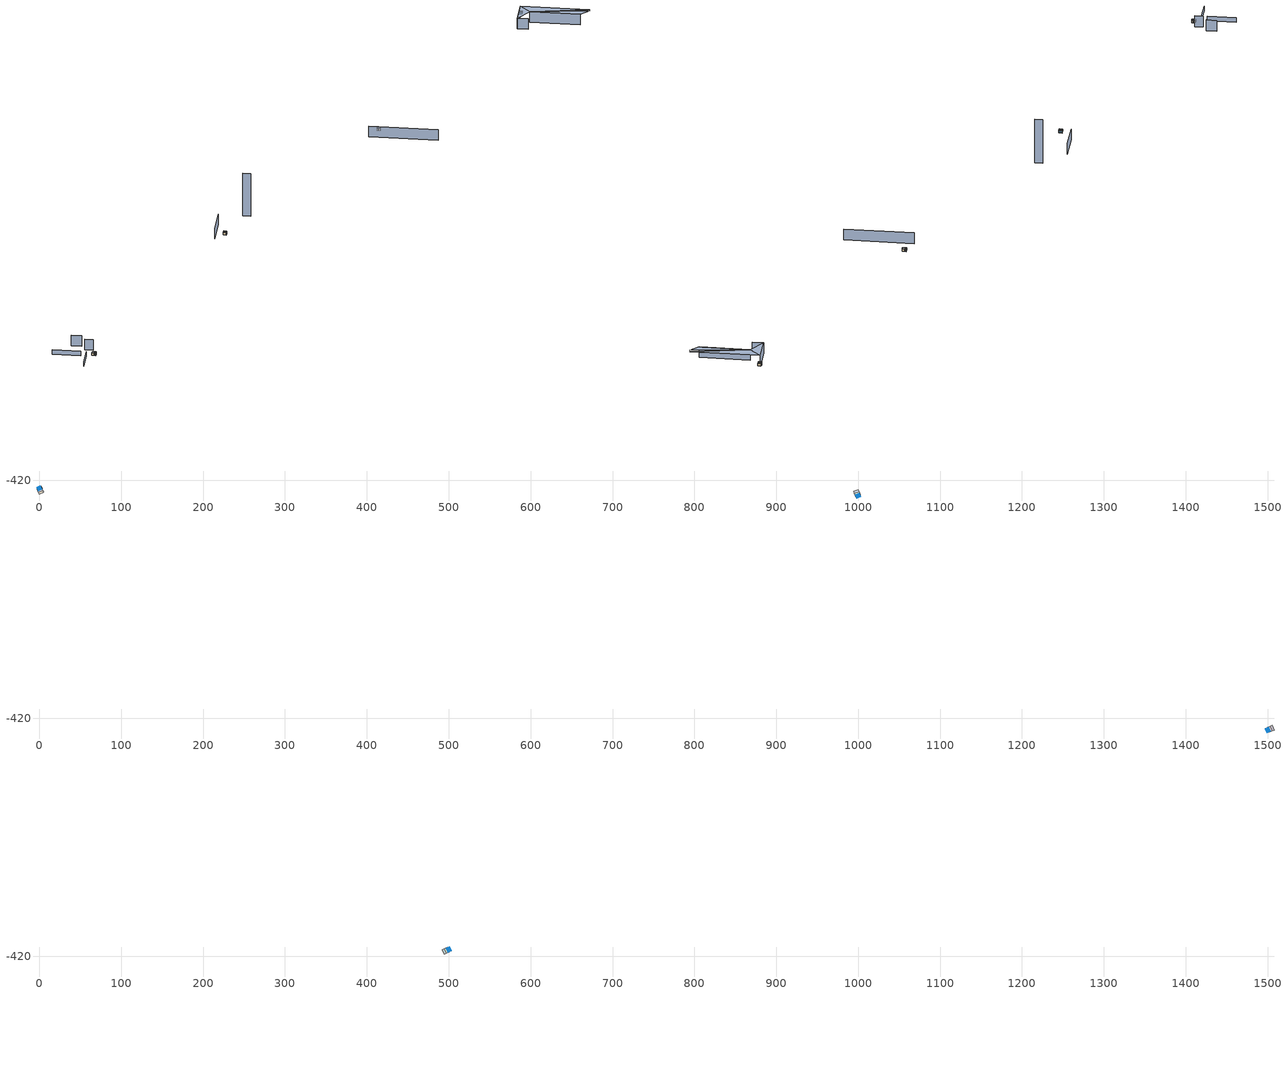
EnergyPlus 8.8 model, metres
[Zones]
0Perim
 floor adiabatic (115mmSandLimeBrick): 2.8,-428.21 4.52,-432.22 -0.99,-434.6 -2.72,-430.58 z0
 wall outside (U0-5): 2.8,-428.21 -2.72,-430.58 z0:4.11
 wall to 0Core (115mmSandLimeBrick): -0.99,-434.6 4.52,-432.22 z0:4.11
 wall adiabatic (115mmSandLimeBrick): -2.72,-430.58 -0.99,-434.6 / 4.52,-432.22 2.8,-428.21 z0:4.11
 window (Single): 2.7,-428.25 -2.62,-430.54 z0.85:3.4
 ceiling adiabatic (115mmSandLimeBrick): 2.8,-428.21 -2.72,-430.58 -1.33,-433.79 4.18,-431.42 z4.11
 roof outside (U0-4): 4.18,-431.42 -1.33,-433.79 -0.99,-434.6 4.52,-432.22 z4.11
0Core
 floor adiabatic (115mmSandLimeBrick): 4.52,-432.22 5.57,-434.66 0.06,-437.03 -0.99,-434.6 z0
 wall adiabatic (115mmSandLimeBrick): -0.99,-434.6 0.06,-437.03 5.57,-434.66 4.52,-432.22 z0:4.11
 ceiling adiabatic (115mmSandLimeBrick): 4.52,-432.22 -0.99,-434.6 -0.15,-436.54 5.36,-434.17 z4.11
 roof outside (U0-4): 5.36,-434.17 -0.15,-436.54 0.06,-437.03 5.57,-434.66 z4.11
2Perim
 floor adiabatic (115mmSandLimeBrick): 997.2,-439.83 995.48,-435.82 1000.99,-433.45 1002.72,-437.46 z0
 wall outside (U0-5): 997.2,-439.83 1002.72,-437.46 z0:4.11
 wall to 2Core (115mmSandLimeBrick): 1000.99,-433.45 995.48,-435.82 z0:4.11
 wall adiabatic (115mmSandLimeBrick): 1002.72,-437.46 1000.99,-433.45 / 995.48,-435.82 997.2,-439.83 z0:4.11
 window (Single): 997.3,-439.79 1002.62,-437.5 z0.85:3.4
 ceiling adiabatic (115mmSandLimeBrick): 997.2,-439.83 1002.72,-437.46 1001.33,-434.25 995.82,-436.62 z4.11
 roof outside (U0-4): 995.82,-436.62 1001.33,-434.25 1000.99,-433.45 995.48,-435.82 z4.11
2Core
 floor adiabatic (115mmSandLimeBrick): 995.48,-435.82 994.43,-433.39 999.94,-431.01 1000.99,-433.45 z0
 wall adiabatic (115mmSandLimeBrick): 1000.99,-433.45 999.94,-431.01 994.43,-433.39 995.48,-435.82 z0:4.11
 ceiling adiabatic (115mmSandLimeBrick): 995.48,-435.82 1000.99,-433.45 1000.15,-431.5 994.64,-433.87 z4.11
 roof outside (U0-4): 994.64,-433.87 1000.15,-431.5 999.94,-431.01 994.43,-433.39 z4.11
3Perim
 floor adiabatic (115mmSandLimeBrick): 1498.91,-431.31 1502.92,-429.59 1505.29,-435.1 1501.28,-436.82 z4.11
 wall outside (U0-5): 1498.91,-431.31 1501.28,-436.82 z4.11:8.23
 wall to 3Core (115mmSandLimeBrick): 1505.29,-435.1 1502.92,-429.59 z4.11:8.23
 wall adiabatic (115mmSandLimeBrick): 1501.28,-436.82 1505.29,-435.1 / 1502.92,-429.59 1498.91,-431.31 z4.11:8.23
 window (Single): 1498.95,-431.4 1501.24,-436.73 z4.96:7.52
 ceiling adiabatic (115mmSandLimeBrick): 1498.91,-431.31 1501.28,-436.82 1504.49,-435.44 1502.12,-429.93 z8.23
 roof outside (U0-4): 1502.12,-429.93 1504.49,-435.44 1505.29,-435.1 1502.92,-429.59 z8.23
3Core
 floor adiabatic (115mmSandLimeBrick): 1502.92,-429.59 1505.35,-428.54 1507.72,-434.05 1505.29,-435.1 z4.11
 wall adiabatic (115mmSandLimeBrick): 1505.29,-435.1 1507.72,-434.05 1505.35,-428.54 1502.92,-429.59 z4.11:8.23
 ceiling adiabatic (115mmSandLimeBrick): 1502.92,-429.59 1505.29,-435.1 1507.23,-434.26 1504.86,-428.75 z8.23
 roof outside (U0-4): 1504.86,-428.75 1507.23,-434.26 1507.72,-434.05 1505.35,-428.54 z8.23
1Perim
 floor adiabatic (115mmSandLimeBrick): 501.09,-414.24 497.08,-415.97 494.71,-410.46 498.72,-408.73 z12.34
 wall outside (U0-5): 501.09,-414.24 498.72,-408.73 z12.34:16.46
 wall to 1Core (115mmSandLimeBrick): 494.71,-410.46 497.08,-415.97 z12.34:16.46
 wall adiabatic (115mmSandLimeBrick): 498.72,-408.73 494.71,-410.46 / 497.08,-415.97 501.09,-414.24 z12.34:16.46
 window (Single): 501.05,-414.15 498.76,-408.82 z13.19:15.75
 ceiling adiabatic (115mmSandLimeBrick): 501.09,-414.24 498.72,-408.73 495.51,-410.11 497.88,-415.62 z16.46
 roof outside (U0-4): 497.88,-415.62 495.51,-410.11 494.71,-410.46 497.08,-415.97 z16.46
1Core
 floor adiabatic (115mmSandLimeBrick): 497.08,-415.97 494.65,-417.01 492.28,-411.5 494.71,-410.46 z12.34
 wall adiabatic (115mmSandLimeBrick): 494.71,-410.46 492.28,-411.5 494.65,-417.01 497.08,-415.97 z12.34:16.46
 ceiling adiabatic (115mmSandLimeBrick): 497.08,-415.97 494.71,-410.46 492.76,-411.29 495.14,-416.8 z16.46
 roof outside (U0-4): 495.14,-416.8 492.76,-411.29 492.28,-411.5 494.65,-417.01 z16.46
shading: 9.62,-409.23 15.44,-422.77 / 12.05,-380.91 18.74,-397.88 / 492.07,-394.72 542.34,-373 / 1015.55,-546.13 966.93,-433.62 / 1499.9,-433.62 1456.23,-452.41 / 1456.23,-452.41 1464.54,-469.99 / 1489.8,-459.12 1524.5,-541.01 z0:20.57; -13.64,-414.78 -33.8,-367.94 / -45.03,-438.91 -9.79,-423.74 z0:8.79; 593.66,-392.83 598.4,-406.28 z0:84.06; 1456.23,-452.41 1489.8,-459.12 1499.9,-433.62 z20.57; 1548.53,-546.13 1499.9,-433.62 1489.8,-459.12 z20.57; 1489.8,-459.12 1524.5,-541.01 1544.4,-549.01 z20.57
[Site:GroundTemperature:BuildingSurface]
14, 14, 14, 14, 14, 14, 14, 14, 14, 14, 14, 14
[Site:GroundReflectance]
0.2, 0.2, 0.2, 0.2, 0.2, 0.2, 0.2, 0.2, 0.2, 0.2, 0.2, 0.2
[Site:GroundReflectance:SnowModifier]
1, 1
[Building]
Building: North Axis {deg}=0; Terrain=Suburbs; Loads Convergence Tolerance Value=.04; Temperature Convergence Tolerance Value {deltaC}=.4; Solar Distribution=MinimalShadowing; Maximum Number of Warmup Days=25
[Construction]
115mmSandLimeBrick: Plaster_0.005_115mmSandLimeBrick, Sand-Lime Brick_0.08_115mmSandLimeBrick, Plaster_0.08_115mmSandLimeBrick
U0-5: XPS Board_0.01_U0-5, General Concrete_0.2_U0-5
U0-4: XPS Board_0.06_U0-4, General Concrete_0.2_U0-4
Single: Generic Clear Glass 6mm_0.006_Single
[Material] Roughness=Rough; Thermal Absorptance=0.9
Name | Thickness {m} | Conductivity {W/m-K} | Density {kg/m3} | Specific Heat {J/kg-K} | Solar Absorptance | Visible Absorptance
Plaster_0.005_115mmSandLimeBrick | 0.005 | 1 | 2000 | 1130 | 0.6 | 0.6
Sand-Lime Brick_0.08_115mmSandLimeBrick | 0.08 | 0.56 | 1200 | 1000 | 0.6 | 0.6
Plaster_0.08_115mmSandLimeBrick | 0.08 | 1 | 2000 | 1130 | 0.6 | 0.6
XPS Board_0.01_U0-5 | 0.01 | 0.034 | 35 | 1400 | 0.6 | 0.6
General Concrete_0.2_U0-5; General Concrete_0.2_U0-4 | 0.2 | 2 | 2400 | 950 | 0.7 | 0.7
XPS Board_0.06_U0-4 | 0.06 | 0.034 | 35 | 1400 | 0.6 | 0.6
[WindowMaterial:Glazing]
Generic Clear Glass 6mm_0.006_Single: Optical Data Type=SpectralAverage; Window Glass Spectral Data Set=SpectralAverage; Thickness {m}=0.006; Solar Transmittance at Normal Incidence=0.68; Front Side Solar Reflectance at Normal Incidence=0.09; Back Side Solar Reflectance at Normal Incidence=0.1; Visible Transmittance at Normal Incidence=0.81; Front Side Visible Reflectance at Normal Incidence=0.11; Back Side Visible Reflectance at Normal Incidence=0.12; Infrared Transmittance at Normal Incidence=0; Front Side Infrared Hemispherical Emissivity=0.2; Back Side Infrared Hemispherical Emissivity=0.2; Conductivity {W/m-K}=0.9; Dirt Correction Factor for Solar and Visible Transmittance=1
[EnergyManagementSystem:Sensor]
Name | Output:Variable or Output:Meter Index Key | Output:Variable or Output:Meter
OutdoorTemp | Environment | Site Outdoor Air Drybulb Temperature
OutdoorRelHumid | Environment | Site Outdoor Air Relative Humidity
USRNATVENT_0Perim; USRNATVENT_1Perim; USRNATVENT_2Perim; USRNATVENT_3Perim | AllOff | Schedule Value
[Zone] Type=1; Multiplier=1; Zone Inside Convection Algorithm=TARP; Zone Outside Convection Algorithm=DOE-2
Name | Volume {m3} | Floor Area {m2}
0Perim; 1Perim; 2Perim; 3Perim | 107.818 | 26.2074
0Core; 1Core; 2Core; 3Core | 65.3396 | 15.8821
[People] Number of People Schedule=AllOn; Number of People Calculation Method=People/Area; People per Zone Floor Area {person/m2}=0.5; Fraction Radiant=0.3; Sensible Heat Fraction=AUTOCALCULATE; Carbon Dioxide Generation Rate {m3/s-W}=3.82e-08; Enable ASHRAE 55 Comfort Warnings=No; Mean Radiant Temperature Calculation Type=ZoneAveraged; Clothing Insulation Calculation Method=DynamicClothingModelASHRAE55; Thermal Comfort Model 1 Type=AdaptiveASH55
Name | Zone or ZoneList | Activity Level Schedule | Work Efficiency Schedule | Air Velocity Schedule
People 0Perim | 0Perim | 0PerimPeopleActivity | 0PerimWorkEfficiency | 0PerimAirVelocity
People 0Core | 0Core | 0CorePeopleActivity | 0CoreWorkEfficiency | 0CoreAirVelocity
People 1Perim | 1Perim | 1PerimPeopleActivity | 1PerimWorkEfficiency | 1PerimAirVelocity
People 1Core | 1Core | 1CorePeopleActivity | 1CoreWorkEfficiency | 1CoreAirVelocity
People 2Perim | 2Perim | 2PerimPeopleActivity | 2PerimWorkEfficiency | 2PerimAirVelocity
People 2Core | 2Core | 2CorePeopleActivity | 2CoreWorkEfficiency | 2CoreAirVelocity
People 3Perim | 3Perim | 3PerimPeopleActivity | 3PerimWorkEfficiency | 3PerimAirVelocity
People 3Core | 3Core | 3CorePeopleActivity | 3CoreWorkEfficiency | 3CoreAirVelocity
[ElectricEquipment] Schedule=AllOn; Design Level Calculation Method=Watts/Area; Watts per Zone Floor Area {W/m2}=35; Fraction Latent=0; Fraction Radiant=.2; Fraction Lost=0
Name | Zone or ZoneList
0Perim Equipment 1 | 0Perim
0Core Equipment 1 | 0Core
1Perim Equipment 1 | 1Perim
1Core Equipment 1 | 1Core
2Perim Equipment 1 | 2Perim
2Core Equipment 1 | 2Core
3Perim Equipment 1 | 3Perim
3Core Equipment 1 | 3Core
[Lights] Schedule=AllOn; Design Level Calculation Method=Watts/Area; Watts per Zone Floor Area {W/m2}=15; Return Air Fraction=0; Fraction Radiant=.42; Fraction Visible=.18; Fraction Replaceable=1
Name | Zone or ZoneList
0Perim General lighting | 0Perim
0Core General lighting | 0Core
1Perim General lighting | 1Perim
1Core General lighting | 1Core
2Perim General lighting | 2Perim
2Core General lighting | 2Core
3Perim General lighting | 3Perim
3Core General lighting | 3Core
[ZoneControl:Thermostat]
Name | Zone or ZoneList | Control Type Schedule | Control 1
0Perim Thermostat | 0Perim | 0PerimZoneControlTypeSched | Dual Setpoint - Zone 0Perim
0Core Thermostat | 0Core | 0CoreZoneControlTypeSched | Dual Setpoint - Zone 0Core
1Perim Thermostat | 1Perim | 1PerimZoneControlTypeSched | Dual Setpoint - Zone 1Perim
1Core Thermostat | 1Core | 1CoreZoneControlTypeSched | Dual Setpoint - Zone 1Core
2Perim Thermostat | 2Perim | 2PerimZoneControlTypeSched | Dual Setpoint - Zone 2Perim
2Core Thermostat | 2Core | 2CoreZoneControlTypeSched | Dual Setpoint - Zone 2Core
3Perim Thermostat | 3Perim | 3PerimZoneControlTypeSched | Dual Setpoint - Zone 3Perim
3Core Thermostat | 3Core | 3CoreZoneControlTypeSched | Dual Setpoint - Zone 3Core
[ThermostatSetpoint:DualSetpoint]
Name | Heating Setpoint Temperature Schedule | Cooling Setpoint Temperature Schedule
Dual Setpoint - Zone 0Perim | 0PerimHeating_SP_Sch | 0PerimCooling_SP_Sch
Dual Setpoint - Zone 0Core | 0CoreHeating_SP_Sch | 0CoreCooling_SP_Sch
Dual Setpoint - Zone 1Perim | 1PerimHeating_SP_Sch | 1PerimCooling_SP_Sch
Dual Setpoint - Zone 1Core | 1CoreHeating_SP_Sch | 1CoreCooling_SP_Sch
Dual Setpoint - Zone 2Perim | 2PerimHeating_SP_Sch | 2PerimCooling_SP_Sch
Dual Setpoint - Zone 2Core | 2CoreHeating_SP_Sch | 2CoreCooling_SP_Sch
Dual Setpoint - Zone 3Perim | 3PerimHeating_SP_Sch | 3PerimCooling_SP_Sch
Dual Setpoint - Zone 3Core | 3CoreHeating_SP_Sch | 3CoreCooling_SP_Sch
[Zone equipment]
0Perim: 0Perim Ideal Loads Air
0Core: 0Core Ideal Loads Air
1Perim: 1Perim Ideal Loads Air
1Core: 1Core Ideal Loads Air
2Perim: 2Perim Ideal Loads Air
2Core: 2Core Ideal Loads Air
3Perim: 3Perim Ideal Loads Air
3Core: 3Core Ideal Loads Air
[ZoneHVAC:IdealLoadsAirSystem] Maximum Heating Supply Air Temperature {C}=30; Minimum Cooling Supply Air Temperature {C}=18; Maximum Heating Supply Air Humidity Ratio {kgWater/kgDryAir}=0.01; Minimum Cooling Supply Air Humidity Ratio {kgWater/kgDryAir}=0.008; Heating Limit=NoLimit; Maximum Heating Air Flow Rate {m3/s}=100; Cooling Limit=NoLimit; Maximum Cooling Air Flow Rate {m3/s}=100; Heating Availability Schedule=AllOn; Cooling Availability Schedule=AllOn; Dehumidification Control Type=None; Humidification Control Type=None; Demand Controlled Ventilation Type=OccupancySchedule; Outdoor Air Economizer Type=NoEconomizer; Heat Recovery Type=None; Sensible Heat Recovery Effectiveness=0.7; Latent Heat Recovery Effectiveness=0.65
Name | Design Specification Outdoor Air Object
0Perim Ideal Loads Air | 0PerimMinFreshAir
0Core Ideal Loads Air | 0CoreMinFreshAir
1Perim Ideal Loads Air | 1PerimMinFreshAir
1Core Ideal Loads Air | 1CoreMinFreshAir
2Perim Ideal Loads Air | 2PerimMinFreshAir
2Core Ideal Loads Air | 2CoreMinFreshAir
3Perim Ideal Loads Air | 3PerimMinFreshAir
3Core Ideal Loads Air | 3CoreMinFreshAir
[DesignSpecification:OutdoorAir] Outdoor Air Method=Sum; Outdoor Air Flow per Person {m3/s-person}=0.002; Outdoor Air Flow per Zone Floor Area {m3/s-m2}=0.002; Outdoor Air Schedule=AllOn
0PerimMinFreshAir; 0CoreMinFreshAir; 1PerimMinFreshAir; 1CoreMinFreshAir; 2PerimMinFreshAir; 2CoreMinFreshAir; 3PerimMinFreshAir; 3CoreMinFreshAir
[ZoneVentilation:DesignFlowRate] Schedule=AllOn; Design Flow Rate Calculation Method=AirChanges/Hour; Air Changes per Hour {1/hr}=0; Ventilation Type=NATURAL; Fan Pressure Rise {Pa}=0; Fan Total Efficiency=1; Constant Term Coefficient=1; Temperature Term Coefficient=0; Velocity Term Coefficient=0; Velocity Squared Term Coefficient=0; Minimum Indoor Temperature {C}=18; Delta Temperature {deltaC}=1; Maximum Wind Speed {m/s}=40
Name | Zone or ZoneList
0Perim ScheduledVent | 0Perim
1Perim ScheduledVent | 1Perim
2Perim ScheduledVent | 2Perim
3Perim ScheduledVent | 3Perim
[EnergyManagementSystem:Actuator] Actuated Component Type=Schedule:Constant; Actuated Component Control Type=Schedule Value
Name | Actuated Component Unique
NATVENT_AVAIL_SCHED_ACTUATOR_0Perim | NATVENT_AVAIL_SCHED_0Perim
NATVENT_AVAIL_SCHED_ACTUATOR_1Perim | NATVENT_AVAIL_SCHED_1Perim
NATVENT_AVAIL_SCHED_ACTUATOR_2Perim | NATVENT_AVAIL_SCHED_2Perim
NATVENT_AVAIL_SCHED_ACTUATOR_3Perim | NATVENT_AVAIL_SCHED_3Perim
[EnergyManagementSystem:ProgramCallingManager]
My 0Perim_Setpoint_Schedule_Calculator_Example: BeginTimestepBeforePredictor; 0Perim_ErlEnforceBinary
My 1Perim_Setpoint_Schedule_Calculator_Example: BeginTimestepBeforePredictor; 1Perim_ErlEnforceBinary
My 2Perim_Setpoint_Schedule_Calculator_Example: BeginTimestepBeforePredictor; 2Perim_ErlEnforceBinary
My 3Perim_Setpoint_Schedule_Calculator_Example: BeginTimestepBeforePredictor; 3Perim_ErlEnforceBinary
[EnergyManagementSystem:Program]
0Perim_ErlEnforceBinary: IF (USRNATVENT_0Perim > 0); Set NATVENT_AVAIL_SCHED_ACTUATOR_0Perim = 1; ELSE; Set NATVENT_AVAIL_SCHED_ACTUATOR_0Perim = 0; ENDIF
1Perim_ErlEnforceBinary: IF (USRNATVENT_1Perim > 0); Set NATVENT_AVAIL_SCHED_ACTUATOR_1Perim = 1; ELSE; Set NATVENT_AVAIL_SCHED_ACTUATOR_1Perim = 0; ENDIF
2Perim_ErlEnforceBinary: IF (USRNATVENT_2Perim > 0); Set NATVENT_AVAIL_SCHED_ACTUATOR_2Perim = 1; ELSE; Set NATVENT_AVAIL_SCHED_ACTUATOR_2Perim = 0; ENDIF
3Perim_ErlEnforceBinary: IF (USRNATVENT_3Perim > 0); Set NATVENT_AVAIL_SCHED_ACTUATOR_3Perim = 1; ELSE; Set NATVENT_AVAIL_SCHED_ACTUATOR_3Perim = 0; ENDIF
[ZoneVentilation:WindandStackOpenArea] Opening Area {m2}=11.8484; Opening Effectiveness=0; Effective Angle {deg}=0; Height Difference {m}=0.638386; Discharge Coefficient for Opening=0.6; Minimum Indoor Temperature {C}=24; Maximum Indoor Temperature {C}=100; Delta Temperature {deltaC}=1; Minimum Outdoor Temperature {C}=22; Maximum Outdoor Temperature {C}=26; Maximum Wind Speed {m/s}=40
Name | Zone | Opening Area Fraction Schedule
0PerimNatVent_Buoy | 0Perim | NATVENT_AVAIL_SCHED_0Perim
1PerimNatVent_Buoy | 1Perim | NATVENT_AVAIL_SCHED_1Perim
2PerimNatVent_Buoy | 2Perim | NATVENT_AVAIL_SCHED_2Perim
3PerimNatVent_Buoy | 3Perim | NATVENT_AVAIL_SCHED_3Perim
[ZoneInfiltration:DesignFlowRate] Schedule=On; Design Flow Rate Calculation Method=AirChanges/Hour; Air Changes per Hour {1/hr}=2; Constant Term Coefficient=1; Temperature Term Coefficient=0; Velocity Term Coefficient=0; Velocity Squared Term Coefficient=0
Name | Zone or ZoneList
0PerimInfiltration | 0Perim
1PerimInfiltration | 1Perim
2PerimInfiltration | 2Perim
3PerimInfiltration | 3Perim
[WaterUse:Equipment]
Name | Peak Flow Rate {m3/s} | Flow Rate Fraction Schedule | Target Temperature Schedule | Hot Water Supply Temperature Schedule | Cold Water Supply Temperature Schedule
DHW 0Perim | 0 | equipOffice | DHW Supply Temperature 0Perim | DHW Supply Temperature 0Perim | DHW Mains Temperature 0Perim
DHW 0Core | 1.32351e-05 | 60HrWk | DHW Supply Temperature 0Core | DHW Supply Temperature 0Core | DHW Mains Temperature 0Core
DHW 1Perim | 0 | equipOffice | DHW Supply Temperature 1Perim | DHW Supply Temperature 1Perim | DHW Mains Temperature 1Perim
DHW 1Core | 1.32351e-05 | 60HrWk | DHW Supply Temperature 1Core | DHW Supply Temperature 1Core | DHW Mains Temperature 1Core
DHW 2Perim | 0 | equipOffice | DHW Supply Temperature 2Perim | DHW Supply Temperature 2Perim | DHW Mains Temperature 2Perim
DHW 2Core | 1.32351e-05 | 60HrWk | DHW Supply Temperature 2Core | DHW Supply Temperature 2Core | DHW Mains Temperature 2Core
DHW 3Perim | 0 | equipOffice | DHW Supply Temperature 3Perim | DHW Supply Temperature 3Perim | DHW Mains Temperature 3Perim
DHW 3Core | 1.32351e-05 | 60HrWk | DHW Supply Temperature 3Core | DHW Supply Temperature 3Core | DHW Mains Temperature 3Core
[Schedule:Constant]
On: On/Off, 1
0PerimPeopleActivity; 0CorePeopleActivity; 1PerimPeopleActivity; 1CorePeopleActivity; 2PerimPeopleActivity; 2CorePeopleActivity; 3PerimPeopleActivity; 3CorePeopleActivity: Any Number, 125.28
0PerimAirVelocity; 0CoreAirVelocity; 1PerimAirVelocity; 1CoreAirVelocity; 2PerimAirVelocity; 2CoreAirVelocity; 3PerimAirVelocity; 3CoreAirVelocity: Any Number, 0.2
0PerimWorkEfficiency; 0CoreWorkEfficiency; 1PerimWorkEfficiency; 1CoreWorkEfficiency; 2PerimWorkEfficiency; 2CoreWorkEfficiency; 3PerimWorkEfficiency; 3CoreWorkEfficiency: Any Number, 0
0PerimHeating_SP_Sch; 0PerimCooling_SP_Sch; 0CoreHeating_SP_Sch; 0CoreCooling_SP_Sch; 1PerimHeating_SP_Sch; 1PerimCooling_SP_Sch; 1CoreHeating_SP_Sch; 1CoreCooling_SP_Sch; 2PerimHeating_SP_Sch; 2PerimCooling_SP_Sch; 2CoreHeating_SP_Sch; 2CoreCooling_SP_Sch; 3PerimHeating_SP_Sch; 3PerimCooling_SP_Sch; 3CoreHeating_SP_Sch; 3CoreCooling_SP_Sch: Temperature, 24
0PerimZoneControlTypeSched; 0CoreZoneControlTypeSched; 1PerimZoneControlTypeSched; 1CoreZoneControlTypeSched; 2PerimZoneControlTypeSched; 2CoreZoneControlTypeSched; 3PerimZoneControlTypeSched; 3CoreZoneControlTypeSched: Any Number, 4
NATVENT_AVAIL_SCHED_0Perim; NATVENT_AVAIL_SCHED_1Perim; NATVENT_AVAIL_SCHED_2Perim; NATVENT_AVAIL_SCHED_3Perim: Fraction, 1
DHW Supply Temperature 0Perim; DHW Supply Temperature 0Core; DHW Supply Temperature 1Perim; DHW Supply Temperature 1Core; DHW Supply Temperature 2Perim; DHW Supply Temperature 2Core; DHW Supply Temperature 3Perim; DHW Supply Temperature 3Core: Temperature, 65
DHW Mains Temperature 0Perim; DHW Mains Temperature 0Core; DHW Mains Temperature 1Perim; DHW Mains Temperature 1Core; DHW Mains Temperature 2Perim; DHW Mains Temperature 2Core; DHW Mains Temperature 3Perim; DHW Mains Temperature 3Core: Temperature, 10
[Schedule:Year]
AllOn: AllOn, 1, 1, 12, 31
equipOffice: equipOffice, 1, 1, 12, 31
AllOff: AllOff, 1, 1, 12, 31
60HrWk: 60HrWk, 1, 1, 12, 31
[Schedule:Week:Daily]
AllOn: AllOn, AllOn, AllOn, AllOn, AllOn, AllOn, AllOn, AllOn, AllOn, AllOn, AllOn, AllOn
equipOffice: equipOfficeWeekEnd, equipOffice, equipOffice, equipOffice, equipOffice, equipOffice, equipOfficeWeekEnd, equipOfficeWeekEnd, equipOffice, equipOffice, equipOffice, equipOffice
AllOff: AllOff, AllOff, AllOff, AllOff, AllOff, AllOff, AllOff, AllOff, AllOff, AllOff, AllOff, AllOff
60HrWk: 60HrWkDay, 60HrWkDay, 60HrWkDay, 60HrWkDay, 60HrWkDay, 60HrWkDay, 60HrWkDay, 60HrWkDay, 60HrWkDay, 60HrWkDay, 60HrWkDay, 60HrWkDay
[Schedule:Day:Hourly]
AllOn: 1, 1, 1, 1, 1, 1, 1, 1, 1, 1, 1, 1, 1, 1, 1, 1, 1, 1, 1, 1, 1, 1, 1, 1
equipOffice; equipOfficeWeekEnd: 0.1, 0.1, 0.1, 0.1, 0.1, 0.1, 0.1, 0.2, 0.4, 0.6, 0.8, 0.8, 0.4, 0.6, 0.8, 0.8, 0.4, 0.2, 0.1, 0.1, 0.1, 0.1, 0.1, 0.1
AllOff: 0, 0, 0, 0, 0, 0, 0, 0, 0, 0, 0, 0, 0, 0, 0, 0, 0, 0, 0, 0, 0, 0, 0, 0
60HrWkDay: 0.2, 0.2, 0.2, 0.2, 0.2, 0.2, 0.2, 0.4, 0.8, 0.8, 1, 1, 0.8, 1, 1, 1, 0.8, 0.4, 0.2, 0.2, 0.2, 0.2, 0.2, 0.2
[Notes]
----  This file was generated with Archsim v.4.0.2.17
-------------------------ERL SENSORS--------------------------
115mmSandLimeBrick GasType: Partition
